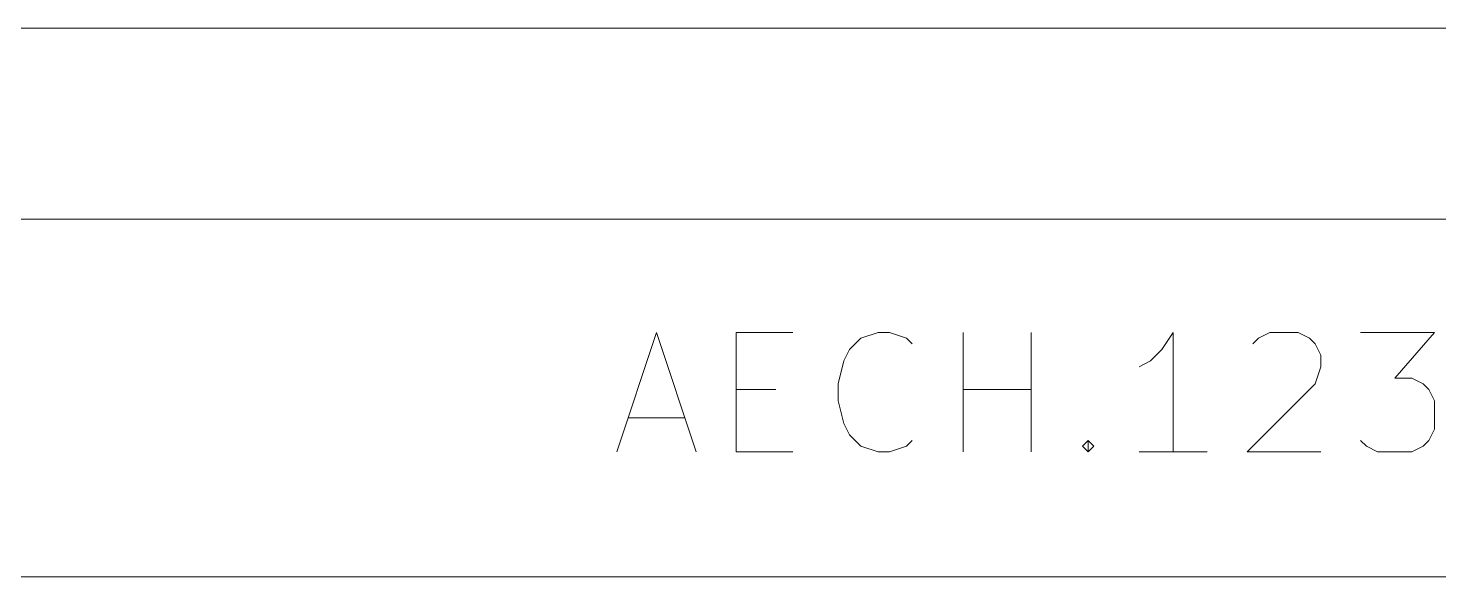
# Model space of a CAD drawing. Header units: millimetres. Extents: x -200 to 200, y -144 to 143.
# Drawn here: x 84.6 to 142.8, y -100.5 to -77.8 of the extents above; entities that cross this region are included whole.
import ezdxf

# ---------------------------------------------------------------- set-up
doc = ezdxf.new("R2010")
doc.units = ezdxf.units.MM
doc.header["$MEASUREMENT"] = 0
doc.layers.add('BLACK', color=7, linetype='Continuous')

msp = doc.modelspace()

# ---------------------------------------------------------------- linework, layer by layer
at = {"layer": 'BLACK', "lineweight": 9}
for points in [[(82.1517, -77.8171), (82.1517, -77.8171), (200.2692, -77.8171), (200.2692, -77.8171)], [(18.1724, -85.6918), (18.1724, -85.6918), (200.2692, -85.6918), (200.2692, -85.6918)], [(108.8708, -95.3004), (108.8708, -95.3004), (110.511, -90.3789), (110.511, -90.3789)], [(110.511, -90.3789), (110.511, -90.3789), (112.151, -95.3004), (112.151, -95.3004)], [(113.7912, -95.3004), (113.7912, -95.3004), (113.7912, -90.3789), (113.7912, -90.3789)], [(113.7912, -90.3789), (113.7912, -90.3789), (116.1338, -90.3789), (116.1338, -90.3789)], [(118.479, -91.0818), (118.479, -91.0818), (118.9466, -90.6133), (118.9466, -90.6133)], [(118.9466, -90.6133), (118.9466, -90.6133), (119.6516, -90.3789), (119.6516, -90.3789)], [(119.6516, -90.3789), (119.6516, -90.3789), (120.119, -90.3789), (120.119, -90.3789)], [(120.119, -90.3789), (120.119, -90.3789), (120.8216, -90.6133), (120.8216, -90.6133)], [(120.8216, -90.6133), (120.8216, -90.6133), (121.0566, -90.8476), (121.0566, -90.8476)], [(123.1668, -95.3004), (123.1668, -95.3004), (123.1668, -90.3789), (123.1668, -90.3789)], [(125.977, -95.3004), (125.977, -95.3004), (125.977, -90.3789), (125.977, -90.3789)], [(131.8372, -90.3789), (131.8372, -90.3789), (131.3672, -91.0818), (131.3672, -91.0818)], [(131.8372, -95.3004), (131.8372, -95.3004), (131.8372, -90.3789), (131.8372, -90.3789)], [(135.1176, -90.8476), (135.1176, -90.8476), (135.3526, -90.6133), (135.3526, -90.6133)], [(135.3526, -90.6133), (135.3526, -90.6133), (135.82, -90.3789), (135.82, -90.3789)], [(135.82, -90.3789), (135.82, -90.3789), (136.9926, -90.3789), (136.9926, -90.3789)], [(136.9926, -90.3789), (136.9926, -90.3789), (137.4627, -90.6133), (137.4627, -90.6133)], [(137.4627, -90.6133), (137.4627, -90.6133), (137.6952, -90.8476), (137.6952, -90.8476)], [(139.5702, -90.3789), (139.5702, -90.3789), (142.6181, -90.3789), (142.6181, -90.3789)], [(142.6181, -90.3789), (142.6181, -90.3789), (140.9779, -92.2537), (140.9779, -92.2537)], [(118.244, -91.5507), (118.244, -91.5507), (118.479, -91.0818), (118.479, -91.0818)], [(131.3672, -91.0818), (131.3672, -91.0818), (130.8998, -91.5507), (130.8998, -91.5507)], [(137.6952, -90.8476), (137.6952, -90.8476), (137.9302, -91.3161), (137.9302, -91.3161)], [(137.9302, -91.3161), (137.9302, -91.3161), (137.9302, -91.785), (137.9302, -91.785)], [(118.009, -92.488), (118.009, -92.488), (118.244, -91.5507), (118.244, -91.5507)], [(130.8998, -91.5507), (130.8998, -91.5507), (130.4298, -91.785), (130.4298, -91.785)], [(137.9302, -91.785), (137.9302, -91.785), (137.6952, -92.488), (137.6952, -92.488)], [(118.009, -93.1913), (118.009, -93.1913), (118.009, -92.488), (118.009, -92.488)], [(137.6952, -92.488), (137.6952, -92.488), (134.8851, -95.3004), (134.8851, -95.3004)], [(140.9779, -92.2537), (140.9779, -92.2537), (141.6805, -92.2537), (141.6805, -92.2537)], [(141.6805, -92.2537), (141.6805, -92.2537), (142.148, -92.488), (142.148, -92.488)], [(142.148, -92.488), (142.148, -92.488), (142.383, -92.7226), (142.383, -92.7226)], [(113.7912, -92.7226), (113.7912, -92.7226), (115.4314, -92.7226), (115.4314, -92.7226)], [(123.1668, -92.7226), (123.1668, -92.7226), (125.977, -92.7226), (125.977, -92.7226)], [(142.383, -92.7226), (142.383, -92.7226), (142.6181, -93.1913), (142.6181, -93.1913)], [(118.244, -94.1285), (118.244, -94.1285), (118.009, -93.1913), (118.009, -93.1913)], [(142.6181, -93.1913), (142.6181, -93.1913), (142.6181, -94.3632), (142.6181, -94.3632)], [(109.3384, -93.8943), (109.3384, -93.8943), (111.681, -93.8943), (111.681, -93.8943)], [(118.479, -94.5974), (118.479, -94.5974), (118.244, -94.1285), (118.244, -94.1285)], [(118.9466, -95.0661), (118.9466, -95.0661), (118.479, -94.5974), (118.479, -94.5974)], [(121.0566, -94.8317), (121.0566, -94.8317), (120.8216, -95.0661), (120.8216, -95.0661)], [(128.087, -95.0661), (128.087, -95.0661), (128.322, -94.8317), (128.322, -94.8317)], [(128.322, -94.8317), (128.322, -94.8317), (128.5571, -95.0661), (128.5571, -95.0661)], [(128.322, -94.8317), (128.322, -94.8317), (128.322, -95.3004), (128.322, -95.3004)], [(139.8053, -95.0661), (139.8053, -95.0661), (139.5702, -94.8317), (139.5702, -94.8317)], [(142.383, -94.8317), (142.383, -94.8317), (142.148, -95.0661), (142.148, -95.0661)], [(142.6181, -94.3632), (142.6181, -94.3632), (142.383, -94.8317), (142.383, -94.8317)], [(116.1338, -95.3004), (116.1338, -95.3004), (113.7912, -95.3004), (113.7912, -95.3004)], [(119.6516, -95.3004), (119.6516, -95.3004), (118.9466, -95.0661), (118.9466, -95.0661)], [(120.119, -95.3004), (120.119, -95.3004), (119.6516, -95.3004), (119.6516, -95.3004)], [(120.8216, -95.0661), (120.8216, -95.0661), (120.119, -95.3004), (120.119, -95.3004)], [(128.322, -95.3004), (128.322, -95.3004), (128.087, -95.0661), (128.087, -95.0661)], [(128.5571, -95.0661), (128.5571, -95.0661), (128.322, -95.3004), (128.322, -95.3004)], [(133.2424, -95.3004), (133.2424, -95.3004), (130.4298, -95.3004), (130.4298, -95.3004)], [(134.8851, -95.3004), (134.8851, -95.3004), (137.9302, -95.3004), (137.9302, -95.3004)], [(140.2728, -95.3004), (140.2728, -95.3004), (139.8053, -95.0661), (139.8053, -95.0661)], [(141.6805, -95.3004), (141.6805, -95.3004), (140.2728, -95.3004), (140.2728, -95.3004)], [(142.148, -95.0661), (142.148, -95.0661), (141.6805, -95.3004), (141.6805, -95.3004)], [(82.1517, -100.4565), (82.1517, -100.4565), (200.2692, -100.4565), (200.2692, -100.4565)]]:
    msp.add_open_spline(points, degree=3, dxfattribs=at)

doc.saveas('drawing.dxf')
